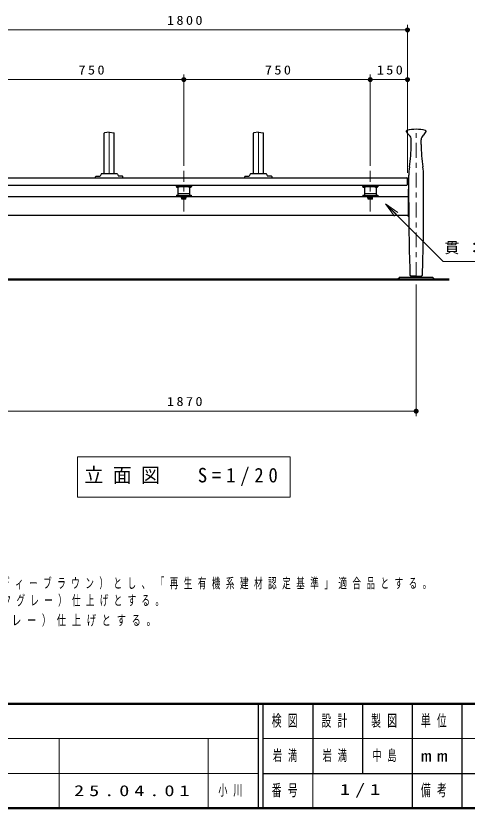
# Model space of a CAD drawing. Units: millimetres on the paper, scale 1:20. Extents: x -385 to 0, y 0 to 267.
# Drawn here: x -292.2 to -201.4, y 0 to 159.5 of the extents above; entities that cross this region are included whole.
import ezdxf

# ---------------------------------------------------------------- set-up
doc = ezdxf.new("R2010")
doc.units = ezdxf.units.MM
doc.linetypes.add('USER1', pattern=[4.5, 2.5, -2])
doc.linetypes.add('USER2', pattern=[6, 3, -1, 1, -1])
doc.layers.add('1_20', color=7, linetype='Continuous', lineweight=25)
doc.layers.add('LY_3', color=7, linetype='Continuous', lineweight=13)
doc.layers.add('CLASS1', color=7, linetype='Continuous')
doc.layers.add('LY_4', color=7, linetype='Continuous')
doc.styles.add('ＭＳ ゴシック', font='')
doc.styles.get('ＭＳ ゴシック').set_extended_font_data('MS Gothic')

# ---------------------------------------------------------------- blocks, each defined once
blk = doc.blocks.new('filled_dot')
at = {"color": 0, "linetype": 'Continuous', "lineweight": -2, "const_width": 1.25}
blk.add_lwpolyline([(-0.625, 0, 1), (0.625, 0, 1)], format="xyb", close=True, dxfattribs=at)

msp = doc.modelspace()

# ---------------------------------------------------------------- linework, layer by layer
at = {"layer": '1_20', "lineweight": 13}
for p, q in [((-303.425, 156.69), (-213.425, 156.69)), ((-213.425, 127.94), (-213.425, 157.69)), ((-258.425, 129.334), (-258.425, 147.69)), ((-220.925, 129.334), (-220.925, 147.69)), ((-295.925, 146.69), (-258.425, 146.69)), ((-258.425, 146.69), (-220.925, 146.69)), ((-220.925, 146.69), (-213.425, 146.69)), ((-217.822, 121.688), (-215.702, 119.566)), ((-217.822, 121.688), (-215.348, 119.919)), ((-216.055, 119.212), (-217.822, 121.688)), ((-211.675, 105.44), (-211.675, 78.94)), ((-211.675, 79.94), (-305.175, 79.94)), ((-279.825, 70.759), (-279.825, 62.626)), ((-237.025, 70.759), (-279.825, 70.759)), ((-237.025, 62.626), (-237.025, 70.759)), ((-279.825, 62.626), (-237.025, 62.626))]:
    msp.add_line(p, q, dxfattribs=at)
at = {"layer": '1_20', "color": 110}
for p, q in [((-274.425, 127.74), (-274.425, 135.935)), ((-273.425, 136.128), (-274.382, 135.984)), ((-273.425, 136.128), (-272.467, 135.984)), ((-272.425, 127.74), (-272.425, 135.935)), ((-244.425, 127.74), (-244.425, 135.935)), ((-243.425, 136.128), (-244.382, 135.984)), ((-243.425, 136.128), (-242.467, 135.984)), ((-242.425, 127.74), (-242.425, 135.935)), ((-275.064, 127.68), (-275.25, 127.255)), ((-273.425, 127.74), (-274.972, 127.74)), ((-271.877, 127.74), (-273.425, 127.74)), ((-271.785, 127.68), (-271.599, 127.255)), ((-245.064, 127.68), (-245.25, 127.255)), ((-243.425, 127.74), (-244.972, 127.74)), ((-241.877, 127.74), (-243.425, 127.74)), ((-241.785, 127.68), (-241.599, 127.255)), ((-276.175, 126.94), (-276.168, 127.144)), ((-276.068, 127.24), (-275.273, 127.24)), ((-270.782, 127.24), (-271.577, 127.24)), ((-270.675, 126.94), (-270.682, 127.144)), ((-246.175, 126.94), (-246.168, 127.144)), ((-246.068, 127.24), (-245.273, 127.24)), ((-240.782, 127.24), (-241.577, 127.24)), ((-240.675, 126.94), (-240.682, 127.144))]:
    msp.add_line(p, q, dxfattribs=at)
at = {"layer": '1_20', "color": 110, "lineweight": 13}
for p, q in [((-273.425, 136.128), (-273.425, 127.74)), ((-243.425, 136.128), (-243.425, 127.74))]:
    msp.add_line(p, q, dxfattribs=at)
at = {"layer": '1_20', "linetype": 'USER2', "lineweight": 13}
for p, q in [((-211.675, 106.94), (-211.675, 136.754)), ((-258.425, 120.131), (-258.425, 128.334)), ((-220.925, 120.131), (-220.925, 128.334))]:
    msp.add_line(p, q, dxfattribs=at)
at = {"layer": '1_20', "color": 4}
for p, q in [((-212.675, 133.648), (-212.675, 134.572)), ((-210.675, 133.648), (-210.675, 134.572)), ((-213.175, 121.94), (-213.175, 127.433)), ((-210.175, 121.94), (-210.175, 127.433)), ((-211.675, 107.115), (-212.783, 107.173)), ((-212.675, 106.94), (-212.675, 107.073)), ((-211.675, 107.115), (-210.567, 107.173)), ((-210.675, 106.94), (-210.675, 107.073))]:
    msp.add_line(p, q, dxfattribs=at)
at = {"layer": '1_20'}
for p, q in [((-303.275, 126.94), (-213.575, 126.94)), ((-213.425, 125.59), (-213.425, 126.79)), ((-303.275, 125.44), (-213.575, 125.44)), ((-259.945, 125.14), (-259.945, 125.115)), ((-259.945, 125.14), (-259.355, 125.14)), ((-259.945, 125.115), (-259.355, 125.115)), ((-259.925, 125.44), (-259.925, 125.14)), ((-259.925, 125.14), (-256.925, 125.14)), ((-259.6, 125.14), (-259.6, 123.44)), ((-259.355, 125.14), (-259.355, 125.115)), ((-257.495, 125.14), (-257.495, 125.115)), ((-257.495, 125.14), (-256.905, 125.14)), ((-257.495, 125.115), (-256.905, 125.115)), ((-257.25, 125.14), (-257.25, 123.44)), ((-256.925, 125.44), (-256.925, 125.14)), ((-256.905, 125.14), (-256.905, 125.115)), ((-222.445, 125.14), (-222.445, 125.115)), ((-222.445, 125.14), (-221.855, 125.14)), ((-222.445, 125.115), (-221.855, 125.115)), ((-222.425, 125.44), (-222.425, 125.14)), ((-222.425, 125.14), (-219.425, 125.14)), ((-222.1, 125.14), (-222.1, 123.44)), ((-221.855, 125.14), (-221.855, 125.115)), ((-219.995, 125.14), (-219.995, 125.115)), ((-219.995, 125.14), (-219.405, 125.14)), ((-219.995, 125.115), (-219.405, 125.115)), ((-219.75, 125.14), (-219.75, 123.44)), ((-219.425, 125.44), (-219.425, 125.14)), ((-219.405, 125.14), (-219.405, 125.115)), ((-303.625, 123.14), (-213.225, 123.14)), ((-259.925, 123.44), (-256.925, 123.44)), ((-259.925, 123.44), (-259.925, 123.14)), ((-259.6, 123.44), (-257.25, 123.44)), ((-258.95, 123.14), (-258.95, 123.04)), ((-258.95, 123.14), (-257.9, 123.14)), ((-258.95, 123.04), (-257.9, 123.04)), ((-257.965, 123.04), (-258.885, 123.04)), ((-258.885, 122.915), (-258.885, 123.04)), ((-257.965, 122.915), (-258.885, 122.915)), ((-258.85, 122.595), (-258.85, 122.915)), ((-258.462, 122.915), (-258.428, 123.04)), ((-258.425, 122.915), (-258.425, 122.595)), ((-258.422, 122.915), (-258.388, 123.04)), ((-258, 122.595), (-258, 122.915)), ((-257.965, 122.915), (-257.965, 123.04)), ((-257.9, 123.04), (-257.9, 123.14)), ((-256.925, 123.44), (-256.925, 123.14)), ((-222.425, 123.44), (-222.425, 123.14)), ((-222.425, 123.44), (-219.425, 123.44)), ((-222.1, 123.44), (-219.75, 123.44)), ((-221.45, 123.14), (-221.45, 123.04)), ((-221.45, 123.14), (-220.4, 123.14)), ((-221.45, 123.04), (-220.4, 123.04)), ((-220.465, 123.04), (-221.385, 123.04)), ((-221.385, 122.915), (-221.385, 123.04)), ((-220.465, 122.915), (-221.385, 122.915)), ((-221.35, 122.595), (-221.35, 122.915)), ((-220.962, 122.915), (-220.928, 123.04)), ((-220.925, 122.915), (-220.925, 122.595)), ((-220.922, 122.915), (-220.888, 123.04)), ((-220.5, 122.595), (-220.5, 122.915)), ((-220.465, 122.915), (-220.465, 123.04)), ((-220.4, 123.04), (-220.4, 123.14)), ((-219.425, 123.44), (-219.425, 123.14)), ((-258, 122.595), (-258.85, 122.595)), ((-220.5, 122.595), (-221.35, 122.595)), ((-303.625, 119.39), (-213.225, 119.39)), ((-213.225, 119.09), (-213.162, 119.09)), ((-214.925, 106.94), (-215.425, 106.44)), ((-214.925, 106.94), (-208.425, 106.94)), ((-210.675, 106.94), (-212.675, 106.94)), ((-208.425, 106.94), (-207.925, 106.44))]:
    msp.add_line(p, q, dxfattribs=at)
at = {"layer": '1_20', "color": 131}
msp.add_line((-213.225, 119.09), (-213.225, 124.64), dxfattribs=at)
at = {"layer": '1_20', "linetype": 'USER1', "lineweight": 13}
for p, q in [((-259.6, 123.74), (-257.25, 123.74)), ((-222.1, 123.74), (-219.75, 123.74))]:
    msp.add_line(p, q, dxfattribs=at)
at = {"layer": '1_20', "lineweight": 50}
msp.add_line((-301.425, 106.44), (-205.051, 106.44), dxfattribs=at)
at = {"layer": '1_20', "lineweight": 13}
msp.add_lwpolyline([(-217.822, 121.688), (-206.226, 110.087), (-166.988, 110.087)], dxfattribs=at)
at = {"layer": '1_20', "color": 110}
for centre, radius, start, end in [((-274.375, 135.935), 0.05, 98.53077, 180), ((-272.475, 135.935), 0.05, 0, 81.46923), ((-244.375, 135.935), 0.05, 98.53077, 180), ((-242.475, 135.935), 0.05, 0, 81.46923), ((-274.972, 127.64), 0.1, 90, 156.37062), ((-271.877, 127.64), 0.1, 23.62938, 90), ((-244.972, 127.64), 0.1, 90, 156.37062), ((-241.877, 127.64), 0.1, 23.62938, 90), ((-276.068, 127.14), 0.1, 90, 178), ((-275.273, 127.265), 0.025, 270, 336.37062), ((-271.577, 127.265), 0.025, 203.62938, 270), ((-270.782, 127.14), 0.1, 2, 90), ((-246.068, 127.14), 0.1, 90, 178), ((-245.273, 127.265), 0.025, 270, 336.37062), ((-241.577, 127.265), 0.025, 203.62938, 270), ((-240.782, 127.14), 0.1, 2, 90)]:
    msp.add_arc(centre, radius, start, end, dxfattribs=at)
at = {"layer": '1_20', "color": 4}
for centre, radius, start, end in [((-213.525, 136.29), 0.15, 105.3921, 213.20587), ((-211.231, 137.558), 2.771, 208.93513, 227.92204), ((-211.675, 129.57), 7.12, 74.6079, 105.3921), ((-212.118, 137.558), 2.771, 312.07795, 331.06487), ((-209.825, 136.29), 0.15, 326.79413, 74.6079), ((-213.928, 134.572), 1.253, 0, 47.92204), ((-209.422, 134.572), 1.253, 132.07796, 180), ((-241.13, 133.648), 28.456, 350.79971, 0), ((-182.219, 133.648), 28.456, 180, 189.2003), ((-202.764, 127.433), 10.411, 170.7997, 180), ((-220.586, 127.433), 10.411, 0, 9.2003), ((214.422, 121.94), 427.597, 180, 181.95969), ((-637.772, 121.94), 427.597, 358.04031, 0), ((-212.775, 107.323), 0.15, 181.95969, 267), ((-212.775, 107.073), 0.1, 0, 87), ((-210.575, 107.073), 0.1, 93, 180), ((-210.575, 107.323), 0.15, 273, 358.04031)]:
    msp.add_arc(centre, radius, start, end, dxfattribs=at)
at = {"layer": '1_20'}
for centre, radius, start, end in [((-213.575, 126.79), 0.15, 0, 90), ((-259.65, 125.385), 0.4, 222.43594, 317.56406), ((-257.2, 125.385), 0.4, 222.43594, 317.56406), ((-222.15, 125.385), 0.4, 222.43594, 317.56406), ((-219.7, 125.385), 0.4, 222.43594, 317.56406), ((-213.575, 125.59), 0.15, 270, 0)]:
    msp.add_arc(centre, radius, start, end, dxfattribs=at)
at = {"layer": '1_20', "color": 131}
msp.add_arc((-212.775, 124.64), 0.45, 152.73396, 180, dxfattribs=at)
at = {"layer": 'LY_3', "lineweight": 50}
for p, q in [((-385, 21), (0, 21)), ((-385, 0), (0, 0))]:
    msp.add_line(p, q, dxfattribs=at)
at = {"layer": 'LY_3', "color": 211, "lineweight": 25}
for p, q in [((-243.5, 21), (-243.5, 0)), ((-242.5, 21), (-242.5, 0)), ((-232.5, 21), (-232.5, 7)), ((-222.5, 21), (-222.5, 7)), ((-212.5, 21), (-212.5, 0)), ((-202.5, 21), (-202.5, 7)), ((-242.5, 7), (0, 7))]:
    msp.add_line(p, q, dxfattribs=at)
at = {"layer": 'LY_3'}
for p, q in [((-385, 14), (-243.5, 14)), ((-283.5, 14), (-283.5, 0)), ((-253.5, 14), (-253.5, 0)), ((-242.5, 14), (-187.5, 14)), ((-385, 7), (-243.5, 7)), ((-232.5, 7), (-232.5, 0))]:
    msp.add_line(p, q, dxfattribs=at)
at = {"layer": 'LY_3', "lineweight": 25}
msp.add_line((-202.5, 7), (-202.5, 0), dxfattribs=at)

# ---------------------------------------------------------------- block references
at = {"layer": '1_20', "lineweight": 13, "xscale": 0.4, "yscale": 0.4, "rotation": 180}
for p in [(-213.425, 156.69), (-258.425, 146.69), (-220.925, 146.69), (-213.425, 146.69), (-211.675, 79.94)]:
    msp.add_blockref('filled_dot', p, dxfattribs=at)
at = {"layer": '1_20', "lineweight": 13, "xscale": 0.4, "yscale": 0.4}
for p in [(-258.425, 146.69), (-220.925, 146.69)]:
    msp.add_blockref('filled_dot', p, dxfattribs=at)

# ---------------------------------------------------------------- texts
at = {"layer": '1_20', "style": 'ＭＳ ゴシック'}
for s, insert, char_height, attachment_point in [('\\T1.33;\\W1.15;1800', (-258.004, 157.69), 1.833, 8), ('\\T1.33;\\W1.15;750', (-276.76, 147.69), 1.833, 8), ('\\T1.33;\\W1.15;750', (-239.26, 147.69), 1.833, 8), ('\\T1.33;\\W1.15;150', (-216.754, 147.69), 1.833, 8), ('\\T1.5;貫：□-75×45×3.2', (-205.988, 112.737), 2.199, 4), ('\\T1.33;\\W1.15;1870', (-258.001, 80.94), 1.833, 8), ('\\T1.5;\\W0.95;立面図\u3000S=1/20', (-278.425, 66.693), 2.933, 4)]:
    msp.add_mtext(s, dxfattribs=dict(at, insert=insert, char_height=char_height, attachment_point=attachment_point))
at = {"layer": 'CLASS1', "char_height": 2.053, "attachment_point": 7, "style": 'ＭＳ ゴシック'}
for s, insert in [('\\T1.64;\\W0.6;木材は、木粉入り再生プラスチック（ポリプロピレン系・色：サンディーブラウン）とし、「再生有機系建材認定基準」適合品とする。', (-380.055, 44.016)), ('\\T1.62;\\W0.6;鋼材は、電気亜鉛メッキ処理の上、ポリエステル樹脂粉体塗装(ダークグレー）仕上げとする。', (-380.055, 40.282)), ('\\T1.61;\\W0.65;アルミ合金鋳物は、AC3Aとし、ウレタン樹脂塗料塗装（ダークグレー）仕上げとする。', (-380.055, 36.549))]:
    msp.add_mtext(s, dxfattribs=dict(at, insert=insert))
at = {"layer": 'LY_3', "color": 4, "char_height": 2.346, "attachment_point": 5, "style": 'ＭＳ ゴシック'}
for s, insert in [('\\T1.64;\\W0.6;検図', (-237.5, 17.5)), ('\\T1.64;\\W0.6;製図', (-217.5, 17.5)), ('\\T1.64;\\W0.6;単位', (-207.5, 17.5)), ('\\T1.64;\\W0.6;設計', (-227.5, 17.5)), ('\\T1.5;\\W1.35;mm', (-207.5, 10.5)), ('\\T1.64;\\W0.6;番号', (-237.5, 3.5)), ('\\T1.64;\\W0.6;備考', (-207.5, 3.5))]:
    msp.add_mtext(s, dxfattribs=dict(at, insert=insert))
at = {"layer": 'LY_4', "char_height": 2.199, "attachment_point": 4, "style": 'ＭＳ ゴシック'}
for s, insert in [('\\T1.64;\\W0.6;岩満', (-240.5, 10.5)), ('\\T1.64;\\W0.6;岩満', (-230.5, 10.5)), ('\\T1.64;\\W0.6;中島', (-220.5, 10.5)), ('\\T1.64;\\W0.6;小川', (-251.5, 3.5)), ('\\T1.5;\\W1.35;1/1', (-227, 3.5)), ('\\T1.5;\\W1.35;25.04.01', (-280.5, 3.5))]:
    msp.add_mtext(s, dxfattribs=dict(at, insert=insert))

doc.saveas('drawing.dxf')
